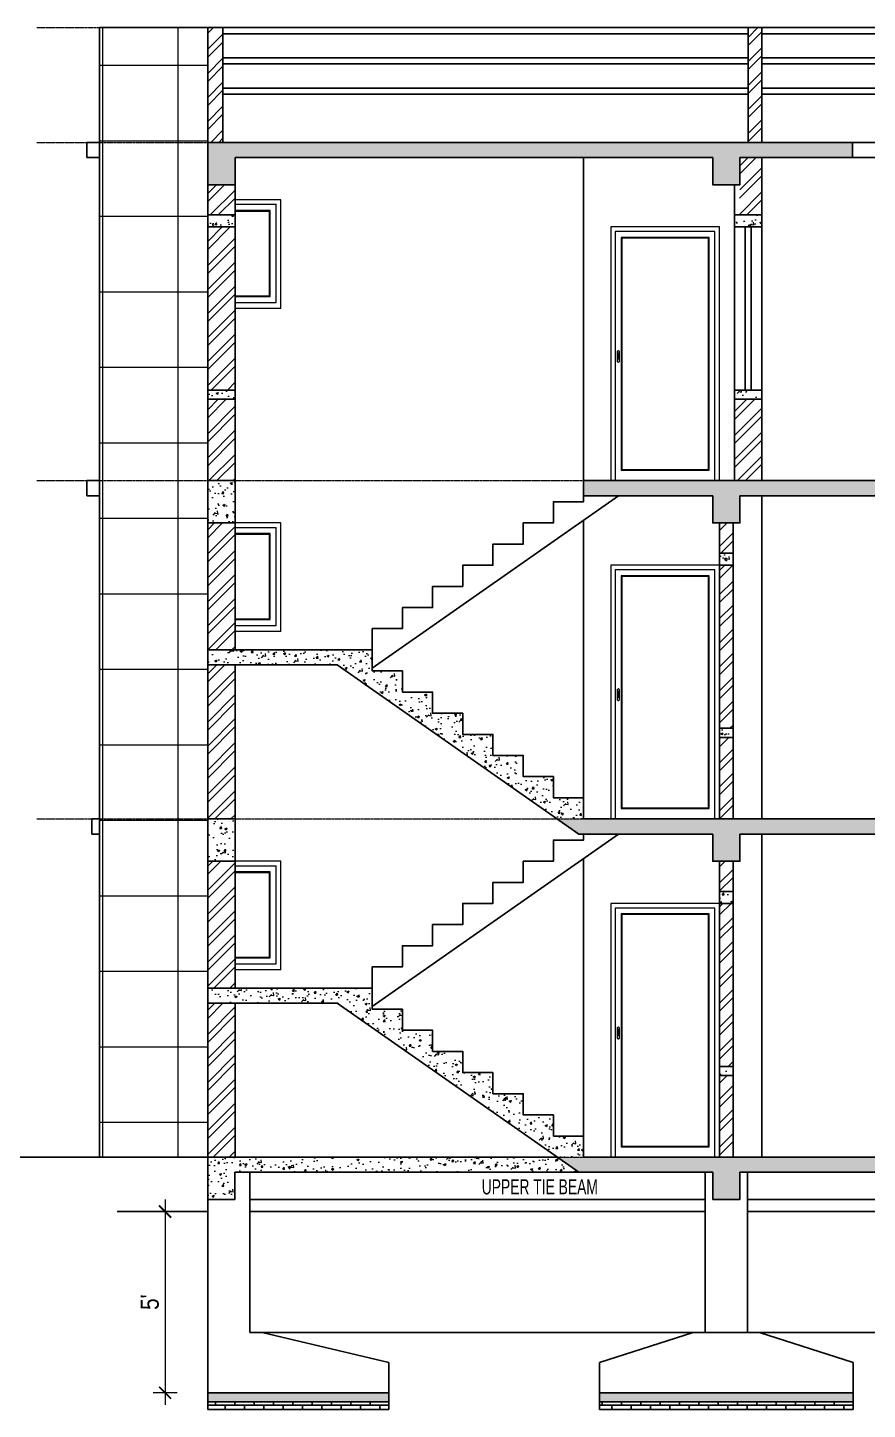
# Model space of a CAD drawing. Header units: inches. Extents: x -5142662 to -4941318, y -3361958 to -3160563.
# Drawn here: x -4999906.6 to -4999628.6, y -3261763.3 to -3261305.8 of the extents above; entities that cross this region are included whole.
import ezdxf

# ---------------------------------------------------------------- set-up
doc = ezdxf.new("R2010")
doc.units = ezdxf.units.IN
doc.header["$LTSCALE"] = 2
doc.header["$MEASUREMENT"] = 0
doc.header["$PDMODE"] = 34
doc.linetypes.add('ACAD_ISO02W100', pattern=[15, 12, -3])
doc.linetypes.add('CENTER', pattern=[2, 1.25, -0.25, 0.25, -0.25])
doc.layers.get('0').update_dxf_attribs({"linetype": 'CONTINUOUS'})
doc.layers.get('DEFPOINTS').update_dxf_attribs({"color": 141, "linetype": 'CONTINUOUS'})
for name, color, linetype, lineweight in [('Annotate-Bold.w', 187, 'CONTINUOUS', 18), ('DIM 1-100', 4, 'CONTINUOUS', 13), ('Door-Window', 47, 'CONTINUOUS', 15), ('HATCH', 60, 'ACAD_ISO02W100', 13), ('window', 4, 'CONTINUOUS', 13)]:
    doc.layers.add(name, color=color, linetype=linetype, lineweight=lineweight)
doc.styles.add('Arial', font='arial.ttf', dxfattribs={"width": 0.8, "height": 12})
doc.styles.get("Standard").update_dxf_attribs({"font": 'ARIALN.TTF'})
doc.dimstyles.new('1 by 96', dxfattribs={"dimtxt": 6, "dimasz": 4, "dimexe": 4, "dimexo": 4, "dimgap": 2, "dimtad": 1, "dimdec": 0, "dimzin": 0, "dimdsep": 46, "dimlunit": 4, "dimtxsty": 'Standard', "dimblk": 'ARCHTICK', "dimcen": 0, "dimdle": 4, "dimadec": 0, "dimazin": 0, "dimtfac": 1, "dimtdec": 0, "dimtix": 1, "dimtofl": 0, "dimtmove": 1, "dimatfit": 3, "dimldrblk": 'ARCHTICK', "dimfxl": 4, "dimfxlon": 1, "dimtolj": 1, "dimtzin": 0, "dimlwd": -1, "dimlwe": -1, "dimarcsym": 0})
pattern_1 = [(50, (2368.269, 1456.77), (7.172601826, -0.62752135), [0.75, -8.25]), (355, (2368.269, 1456.77), (-1.387513336, 7.521921337), [0.6, -6.6]), (100.45144446, (2368.8665, 1456.718), (5.785088467, 6.89439991), [0.63740192, -7.01142112]), (46.1842, (2368.269, 1458.77), (10.672413307, -1.655192808), [1.125, -12.375]), (96.63563549, (2369.158, 1458.632), (9.346619457, 9.741186008), [0.95610342, -10.5171376]), (351.184164, (2368.269, 1458.77), (9.34661945, 9.741186003), [0.9, -9.90000001]), (21, (2369.269, 1458.27), (5.969070521, -4.0261889067), [0.75, -8.25]), (326, (2369.269, 1458.27), (2.433153319, 7.2515004505), [0.6, -6.6]), (71.45144474, (2369.766, 1457.9346), (8.402223767, 3.225311528), [0.6374019, -7.01142112]), (37.5, (2368.2688, 1456.77), (0.1215985532, 3.3289385383), [0, -6.52, 0, -6.7, 0, -6.625]), (7.5, (2368.2688, 1456.77), (2.6306953744, 3.9441171188), [0, -3.82, 0, -6.37, 0, -2.525]), (327.5, (2366.0388, 1456.77), (5.3382243617, -0.2255487173), [0, -2.5, 0, -7.8, 0, -10.35]), (317.5, (2365.0388, 1456.77), (5.8318616934, 1.0010498233), [0, -3.25, 0, -5.18, 0, -7.35])]
pattern_2 = [(90, (2368.27, 1456.77), (-25, 0), []), (180, (2368.27, 1456.77), (-4e-15, -25), [])]
pattern_3 = [(45, (2368.269, 1456.77), (-3.977475644, 3.977475644), []), (45, (2370.9204, 1456.77), (-3.977475644, 3.977475644), [])]

# ---------------------------------------------------------------- blocks, each defined once
blk = doc.blocks.new('_ArchTick')
at = {"color": 0, "linetype": 'ByBlock', "const_width": 0.15}
blk.add_lwpolyline([(-0.5, -0.5), (0.5, 0.5)], dxfattribs=at)
blk = doc.blocks.new('*D1762')
at = {"layer": 'DEFPOINTS', "color": 0, "ltscale": 0.5, "transparency": 16777216}
for p in [(-4999846.99, -3261697.75), (-4999861.09, -3261757.75), (-4999846.99, -3261757.75)]:
    blk.add_point(p, dxfattribs=at)
at = {"layer": 'DIM 1-100', "color": 0, "ltscale": 0.5, "transparency": 16777216}
for p, q in [((-4999861.09, -3261693.75), (-4999861.09, -3261761.75)), ((-4999857.09, -3261697.75), (-4999865.09, -3261697.75)), ((-4999857.09, -3261757.75), (-4999865.09, -3261757.75))]:
    blk.add_line(p, q, dxfattribs=at)
at = {"layer": 'DIM 1-100', "color": 0, "ltscale": 0.5, "transparency": 16777216, "xscale": 4, "yscale": 4, "zscale": 4}
for p, rotation in [((-4999861.09, -3261697.75), 90), ((-4999861.09, -3261757.75), 270)]:
    blk.add_blockref('_ArchTick', p, dxfattribs=dict(at, rotation=rotation))
at = {"layer": 'DIM 1-100', "color": 0, "ltscale": 0.5, "transparency": 16777216, "insert": (-4999866.14, -3261727.75), "char_height": 6, "attachment_point": 5, "rotation": 90}
blk.add_mtext("\\A1;5'", dxfattribs=at)

msp = doc.modelspace()

# ---------------------------------------------------------------- hatches: boundary and pattern name
at = {"ltscale": 0.5}
h = msp.add_hatch(dxfattribs=at)
h.set_pattern_fill('AR-CONC', color=256, style=0)
h.set_pattern_definition([(50, (46750.824, -485.118), (7.172601826, -0.62752135), [0.75, -8.25]), (355, (46750.824, -485.118), (-1.387513336, 7.521921337), [0.6, -6.6]), (100.4514, (46751.422, -485.1705), (5.785093817, 6.894395421), [0.6374019, -7.01142112]), (46.1842, (46750.824, -483.118), (10.672410486, -1.655190143), [1.125, -12.375]), (96.6356, (46751.713, -483.256), (9.346627055, 9.741178709), [0.95610288, -10.51713]), (351.1842, (46750.824, -483.118), (9.346619451, 9.74118601), [0.9, -9.9]), (21, (46751.824, -483.618), (5.969070521, -4.0261889067), [0.75, -8.25]), (326, (46751.824, -483.618), (2.433153319, 7.2515004505), [0.6, -6.6]), (71.4514, (46752.3214, -483.954), (8.402226286, 3.225304967), [0.6374019, -7.01142112]), (37.5, (46750.824, -485.1182), (0.1215985532, 3.3289385383), [0, -6.52, 0, -6.7, 0, -6.625]), (7.5, (46750.824, -485.118), (2.6306953744, 3.9441171188), [0, -3.82, 0, -6.37, 0, -2.525]), (327.5, (46748.594, -485.1182), (5.3382243617, -0.2255487173), [0, -2.5, 0, -7.8, 0, -10.35]), (317.5, (46747.594, -485.118), (5.8318616934, 1.0010498233), [0, -3.25, 0, -5.18, 0, -7.35])])
h.paths.add_polyline_path([(-4999786.99, -3261760.75), (-4999786.99, -3261757.75), (-4999846.99, -3261757.75), (-4999846.99, -3261760.75)])
h.paths.add_polyline_path([(-4999633.28, -3261760.75), (-4999633.28, -3261757.75), (-4999717.28, -3261757.75), (-4999717.28, -3261760.75)])
h.paths.add_polyline_path([(-4999599.9, -3261757.75), (-4999599.9, -3261760.75), (-4999539.9, -3261760.75), (-4999539.9, -3261757.75)])
h = msp.add_hatch(dxfattribs=at)
h.set_pattern_fill('AR-B816', color=256, scale=0.4, style=0)
h.set_pattern_definition([(0, (46750.824, -485.118), (0, 3.2), []), (90, (46750.824, -485.118), (-3.2, 3.2), [3.2, -3.2])])
h.paths.add_polyline_path([(-4999786.99, -3261763.25), (-4999786.99, -3261760.75), (-4999846.99, -3261760.75), (-4999846.99, -3261763.25)])
h.paths.add_polyline_path([(-4999717.28, -3261760.75), (-4999717.28, -3261763.25), (-4999633.28, -3261763.25), (-4999633.28, -3261760.75)])
h.paths.add_polyline_path([(-4999599.9, -3261760.75), (-4999599.9, -3261763.25), (-4999539.9, -3261763.25), (-4999539.9, -3261760.75)])
at = {"layer": 'Door-Window', "linetype": 'ByBlock'}
h = msp.add_hatch(dxfattribs=at)
h.set_pattern_fill('AR-CONC', color=256)
h.set_pattern_definition(pattern_1)
h.paths.add_polyline_path([(-4999670.78, -3261348.75), (-4999633.53, -3261348.75), (-4999633.53, -3261343.75), (-4999846.99, -3261343.75), (-4999846.99, -3261357.75), (-4999837.91, -3261357.75), (-4999837.91, -3261348.75), (-4999679.78, -3261348.75), (-4999679.78, -3261357.75), (-4999670.78, -3261357.75)])
h = msp.add_hatch(dxfattribs=at)
h.set_pattern_fill('AR-CONC', color=256)
h.set_pattern_definition(pattern_1)
h.paths.add_polyline_path([(-4999837.91, -3261367.75), (-4999846.99, -3261367.75), (-4999846.99, -3261371.75), (-4999837.91, -3261371.75)])
h = msp.add_hatch(dxfattribs=at)
h.set_pattern_fill('AR-CONC', color=256)
h.set_pattern_definition(pattern_1)
h.paths.add_polyline_path([(-4999663.53, -3261367.75), (-4999672.53, -3261367.75), (-4999672.53, -3261371.75), (-4999663.53, -3261371.75)])
h = msp.add_hatch(dxfattribs=at)
h.set_pattern_fill('AR-CONC', color=256)
h.set_pattern_definition(pattern_1)
h.paths.add_polyline_path([(-4999837.91, -3261425.75), (-4999846.99, -3261425.75), (-4999846.99, -3261428.75), (-4999837.91, -3261428.75)])
h = msp.add_hatch(dxfattribs=at)
h.set_pattern_fill('AR-CONC', color=256)
h.set_pattern_definition(pattern_1)
h.paths.add_polyline_path([(-4999663.53, -3261425.75), (-4999672.53, -3261425.75), (-4999672.53, -3261428.75), (-4999663.53, -3261428.75)])
h = msp.add_hatch(dxfattribs=at)
h.set_pattern_fill('AR-CONC', color=256)
h.set_pattern_definition(pattern_1)
h.paths.add_polyline_path([(-4999837.91, -3261455.75), (-4999846.99, -3261455.75), (-4999846.99, -3261469.75), (-4999837.91, -3261469.75)])
h = msp.add_hatch(dxfattribs=at)
h.set_pattern_fill('AR-CONC', color=256)
h.set_pattern_definition(pattern_1)
h.paths.add_polyline_path([(-4999670.78, -3261460.75), (-4999548.89, -3261460.75), (-4999548.89, -3261469.75), (-4999539.9, -3261469.75), (-4999539.9, -3261460.75), (-4999539.9, -3261455.75), (-4999722.53, -3261455.75), (-4999722.53, -3261460.75), (-4999679.78, -3261460.75), (-4999679.78, -3261469.75), (-4999670.78, -3261469.75)])
h = msp.add_hatch(dxfattribs=at)
h.set_pattern_fill('AR-CONC', color=256)
h.set_pattern_definition(pattern_1)
h.paths.add_polyline_path([(-4999673.03, -3261479.75), (-4999677.53, -3261479.75), (-4999677.53, -3261483.75), (-4999673.03, -3261483.75)])
h = msp.add_hatch(dxfattribs=at)
h.set_pattern_fill('AR-CONC', color=256)
h.set_pattern_definition(pattern_1)
h.paths.add_polyline_path([(-4999732.53, -3261553.75), (-4999742.53, -3261553.75), (-4999742.53, -3261546.75), (-4999752.53, -3261546.75), (-4999752.53, -3261539.75), (-4999762.53, -3261539.75), (-4999762.53, -3261532.75), (-4999772.53, -3261532.75), (-4999772.53, -3261525.75), (-4999782.53, -3261525.75), (-4999782.53, -3261518.75), (-4999792.53, -3261518.75), (-4999792.53, -3261511.75), (-4999846.99, -3261511.75), (-4999846.99, -3261516.75), (-4999804.11, -3261516.75), (-4999731.25, -3261567.75), (-4999722.53, -3261567.75), (-4999722.53, -3261560.75), (-4999732.53, -3261560.75)])
h = msp.add_hatch(dxfattribs=at)
h.set_pattern_fill('AR-CONC', color=256)
h.set_pattern_definition(pattern_1)
h.paths.add_polyline_path([(-4999677.53, -3261540.75), (-4999673.03, -3261540.75), (-4999673.03, -3261537.75), (-4999677.53, -3261537.75)])
h = msp.add_hatch(dxfattribs=at)
h.set_pattern_fill('AR-CONC', color=256)
h.set_pattern_definition(pattern_1)
h.paths.add_polyline_path([(-4999837.91, -3261567.75), (-4999846.99, -3261567.75), (-4999846.99, -3261581.75), (-4999837.91, -3261581.75)])
h = msp.add_hatch(dxfattribs=at)
h.set_pattern_fill('AR-CONC', color=256)
h.set_pattern_definition(pattern_1)
h.paths.add_polyline_path([(-4999679.78, -3261572.75), (-4999679.78, -3261581.75), (-4999670.78, -3261581.75), (-4999670.78, -3261572.75), (-4999548.89, -3261572.75), (-4999548.89, -3261581.75), (-4999539.9, -3261581.75), (-4999539.9, -3261572.75), (-4999539.9, -3261567.75), (-4999731.25, -3261567.75), (-4999724.11, -3261572.75)])
h = msp.add_hatch(dxfattribs=at)
h.set_pattern_fill('AR-CONC', color=256)
h.set_pattern_definition(pattern_1)
h.paths.add_polyline_path([(-4999673.03, -3261591.75), (-4999677.53, -3261591.75), (-4999677.53, -3261595.75), (-4999673.03, -3261595.75)])
h = msp.add_hatch(dxfattribs=at)
h.set_pattern_fill('AR-CONC', color=256)
h.set_pattern_definition(pattern_1)
h.paths.add_polyline_path([(-4999722.53, -3261672.75), (-4999732.53, -3261672.75), (-4999732.53, -3261665.75), (-4999742.53, -3261665.75), (-4999742.53, -3261658.75), (-4999752.53, -3261658.75), (-4999752.53, -3261651.75), (-4999762.53, -3261651.75), (-4999762.53, -3261644.75), (-4999772.53, -3261644.75), (-4999772.53, -3261637.75), (-4999782.53, -3261637.75), (-4999782.53, -3261630.75), (-4999792.53, -3261630.75), (-4999792.53, -3261623.75), (-4999846.99, -3261623.75), (-4999846.99, -3261628.75), (-4999804.11, -3261628.75), (-4999731.25, -3261679.75), (-4999722.53, -3261679.75)])
h = msp.add_hatch(dxfattribs=at)
h.set_pattern_fill('AR-CONC', color=256)
h.set_pattern_definition(pattern_1)
h.paths.add_polyline_path([(-4999673.03, -3261652.75), (-4999673.03, -3261649.75), (-4999677.53, -3261649.75), (-4999677.53, -3261652.75)])
h = msp.add_hatch(dxfattribs=at)
h.set_pattern_fill('AR-CONC', color=256)
h.set_pattern_definition(pattern_1)
h.paths.add_polyline_path([(-4999731.25, -3261679.75), (-4999846.99, -3261679.75), (-4999846.99, -3261693.75), (-4999837.99, -3261693.75), (-4999837.99, -3261684.75), (-4999724.11, -3261684.75)])
h = msp.add_hatch(dxfattribs=at)
h.set_pattern_fill('AR-CONC', color=256)
h.set_pattern_definition(pattern_1)
h.paths.add_polyline_path([(-4999679.78, -3261693.75), (-4999670.78, -3261693.75), (-4999670.78, -3261684.75), (-4999548.9, -3261684.75), (-4999548.9, -3261693.75), (-4999539.9, -3261693.75), (-4999539.9, -3261679.75), (-4999548.9, -3261679.75), (-4999731.25, -3261679.75), (-4999724.11, -3261684.75), (-4999679.78, -3261684.75)])
at = {"layer": 'HATCH', "transparency": 33554661}
h = msp.add_hatch(dxfattribs=at)
h.set_pattern_fill('ANSI37', color=256, scale=200, angle=45)
h.set_pattern_definition(pattern_2)
h.paths.add_polyline_path([(-4999846.99, -3261343.75), (-4999846.99, -3261305.75), (-4999882.81, -3261305.75), (-4999882.81, -3261343.75)])
at = {"layer": 'HATCH', "ltscale": 0.01}
h = msp.add_hatch(dxfattribs=at)
h.set_pattern_fill('ANSI32', color=256, scale=15, style=0)
h.set_pattern_definition(pattern_3)
h.paths.add_polyline_path([(-4999841.94, -3261305.75), (-4999846.99, -3261305.75), (-4999846.99, -3261343.75), (-4999841.94, -3261343.75)])
h = msp.add_hatch(dxfattribs=at)
h.set_pattern_fill('ANSI32', color=256, scale=15, style=0)
h.set_pattern_definition(pattern_3)
h.paths.add_polyline_path([(-4999663.53, -3261305.75), (-4999668.03, -3261305.75), (-4999668.03, -3261343.75), (-4999663.53, -3261343.75)])
at = {"layer": 'HATCH', "transparency": 33554661}
h = msp.add_hatch(dxfattribs=at)
h.set_pattern_fill('ANSI37', color=256, scale=200, angle=45)
h.set_pattern_definition(pattern_2)
h.paths.add_polyline_path([(-4999846.99, -3261343.75), (-4999882.81, -3261343.75), (-4999882.81, -3261348.75), (-4999882.81, -3261455.75), (-4999846.99, -3261455.75)])
at = {"layer": 'HATCH', "ltscale": 0.01}
h = msp.add_hatch(dxfattribs=at)
h.set_pattern_fill('ANSI32', color=256, scale=15, style=0)
h.set_pattern_definition(pattern_3)
h.paths.add_polyline_path([(-4999663.53, -3261348.75), (-4999670.78, -3261348.75), (-4999670.78, -3261357.75), (-4999670.96, -3261367.75), (-4999663.53, -3261367.75)])
h = msp.add_hatch(dxfattribs=at)
h.set_pattern_fill('ANSI32', color=256, scale=15, style=0)
h.set_pattern_definition(pattern_3)
h.paths.add_polyline_path([(-4999837.91, -3261357.75), (-4999846.99, -3261357.75), (-4999846.99, -3261367.75), (-4999837.91, -3261367.75)])
h = msp.add_hatch(dxfattribs=at)
h.set_pattern_fill('ANSI32', color=256, scale=15, style=0)
h.set_pattern_definition(pattern_3)
h.paths.add_polyline_path([(-4999837.91, -3261371.75), (-4999846.99, -3261371.75), (-4999846.99, -3261425.75), (-4999837.91, -3261425.75)])
h = msp.add_hatch(dxfattribs=at)
h.set_pattern_fill('ANSI32', color=256, scale=15, style=0)
h.set_pattern_definition(pattern_3)
h.paths.add_polyline_path([(-4999846.99, -3261455.75), (-4999837.91, -3261455.75), (-4999837.91, -3261428.75), (-4999846.99, -3261428.75)])
h = msp.add_hatch(dxfattribs=at)
h.set_pattern_fill('ANSI32', color=256, scale=15, style=0)
h.set_pattern_definition(pattern_3)
h.paths.add_polyline_path([(-4999672.53, -3261455.75), (-4999663.53, -3261455.75), (-4999663.53, -3261428.75), (-4999672.53, -3261428.75)])
at = {"layer": 'HATCH', "transparency": 33554661}
h = msp.add_hatch(dxfattribs=at)
h.set_pattern_fill('ANSI37', color=256, scale=200, angle=45)
h.set_pattern_definition(pattern_2)
h.paths.add_polyline_path([(-4999846.99, -3261455.75), (-4999882.81, -3261455.75), (-4999882.81, -3261460.75), (-4999882.81, -3261567.75), (-4999846.99, -3261567.75)])
at = {"layer": 'HATCH', "ltscale": 0.01}
h = msp.add_hatch(dxfattribs=at)
h.set_pattern_fill('ANSI32', color=256, scale=15, style=0)
h.set_pattern_definition(pattern_3)
h.paths.add_polyline_path([(-4999837.91, -3261469.75), (-4999846.99, -3261469.75), (-4999846.99, -3261511.75), (-4999837.91, -3261511.75)])
h = msp.add_hatch(dxfattribs=at)
h.set_pattern_fill('ANSI32', color=256, scale=15, style=0)
h.set_pattern_definition(pattern_3)
h.paths.add_polyline_path([(-4999673.03, -3261469.75), (-4999677.53, -3261469.75), (-4999677.53, -3261479.75), (-4999673.03, -3261479.75)])
h = msp.add_hatch(dxfattribs=at)
h.set_pattern_fill('ANSI32', color=256, scale=15, style=0)
h.set_pattern_definition(pattern_3)
h.paths.add_polyline_path([(-4999673.03, -3261483.75), (-4999677.53, -3261483.75), (-4999677.53, -3261537.75), (-4999673.03, -3261537.75)])
h = msp.add_hatch(dxfattribs=at)
h.set_pattern_fill('ANSI32', color=256, scale=15, style=0)
h.set_pattern_definition(pattern_3)
h.paths.add_polyline_path([(-4999846.99, -3261567.75), (-4999837.91, -3261567.75), (-4999837.91, -3261516.75), (-4999846.99, -3261516.75)])
h = msp.add_hatch(dxfattribs=at)
h.set_pattern_fill('ANSI32', color=256, scale=15, style=0)
h.set_pattern_definition(pattern_3)
h.paths.add_polyline_path([(-4999673.03, -3261540.75), (-4999677.53, -3261540.75), (-4999677.53, -3261567.75), (-4999673.03, -3261567.75)])
at = {"layer": 'HATCH', "transparency": 33554661}
h = msp.add_hatch(dxfattribs=at)
h.set_pattern_fill('ANSI37', color=256, scale=200, angle=45)
h.set_pattern_definition(pattern_2)
h.paths.add_polyline_path([(-4999882.81, -3261679.75), (-4999846.99, -3261679.75), (-4999846.99, -3261567.75), (-4999882.81, -3261567.75), (-4999882.81, -3261572.75)])
at = {"layer": 'HATCH', "ltscale": 0.01}
h = msp.add_hatch(dxfattribs=at)
h.set_pattern_fill('ANSI32', color=256, scale=15, style=0)
h.set_pattern_definition(pattern_3)
h.paths.add_polyline_path([(-4999837.91, -3261581.75), (-4999846.99, -3261581.75), (-4999846.99, -3261623.75), (-4999837.91, -3261623.75)])
h = msp.add_hatch(dxfattribs=at)
h.set_pattern_fill('ANSI32', color=256, scale=15, style=0)
h.set_pattern_definition(pattern_3)
h.paths.add_polyline_path([(-4999673.03, -3261581.75), (-4999677.53, -3261581.75), (-4999677.53, -3261591.75), (-4999673.03, -3261591.75)])
h = msp.add_hatch(dxfattribs=at)
h.set_pattern_fill('ANSI32', color=256, scale=15, style=0)
h.set_pattern_definition(pattern_3)
h.paths.add_polyline_path([(-4999673.03, -3261595.75), (-4999677.53, -3261595.75), (-4999677.53, -3261649.75), (-4999673.03, -3261649.75)])
h = msp.add_hatch(dxfattribs=at)
h.set_pattern_fill('ANSI32', color=256, scale=15, style=0)
h.set_pattern_definition(pattern_3)
h.paths.add_polyline_path([(-4999837.91, -3261628.75), (-4999846.99, -3261628.75), (-4999846.99, -3261679.75), (-4999837.91, -3261679.75)])
h = msp.add_hatch(dxfattribs=at)
h.set_pattern_fill('ANSI32', color=256, scale=15, style=0)
h.set_pattern_definition(pattern_3)
h.paths.add_polyline_path([(-4999673.03, -3261652.75), (-4999677.53, -3261652.75), (-4999677.53, -3261679.75), (-4999673.03, -3261679.75)])

# ---------------------------------------------------------------- linework, layer by layer
at = {"ltscale": 0.5}
for p, q in [((-4999882.81, -3261343.75), (-4999882.81, -3261305.75)), ((-4999882.81, -3261305.75), (-4999544.09, -3261305.75)), ((-4999846.99, -3261343.75), (-4999846.99, -3261305.75)), ((-4999841.94, -3261343.75), (-4999841.94, -3261305.75)), ((-4999668.03, -3261343.75), (-4999668.03, -3261305.75)), ((-4999663.53, -3261343.75), (-4999663.53, -3261305.75)), ((-4999841.94, -3261307.75), (-4999668.03, -3261307.75)), ((-4999663.53, -3261307.75), (-4999544.09, -3261307.75)), ((-4999841.94, -3261315.75), (-4999668.03, -3261315.75)), ((-4999663.53, -3261315.75), (-4999544.09, -3261315.75)), ((-4999841.94, -3261317.75), (-4999668.03, -3261317.75)), ((-4999663.53, -3261317.75), (-4999544.09, -3261317.75)), ((-4999841.94, -3261325.75), (-4999668.03, -3261325.75)), ((-4999841.94, -3261327.75), (-4999668.03, -3261327.75)), ((-4999663.53, -3261325.75), (-4999544.09, -3261325.75)), ((-4999663.53, -3261327.75), (-4999544.09, -3261327.75)), ((-4999846.99, -3261343.75), (-4999837.91, -3261343.75)), ((-4999846.99, -3261455.75), (-4999846.99, -3261343.75)), ((-4999837.91, -3261343.75), (-4999542.98, -3261343.75)), ((-4999633.53, -3261348.75), (-4999633.53, -3261343.75)), ((-4999882.81, -3261455.75), (-4999882.81, -3261348.75)), ((-4999837.91, -3261348.75), (-4999679.78, -3261348.75)), ((-4999837.91, -3261455.75), (-4999837.91, -3261348.75)), ((-4999722.53, -3261455.75), (-4999722.53, -3261348.75)), ((-4999670.78, -3261348.75), (-4999542.98, -3261348.75)), ((-4999663.53, -3261455.75), (-4999663.53, -3261348.75)), ((-4999672.53, -3261455.75), (-4999672.53, -3261357.75)), ((-4999669.03, -3261371.75), (-4999669.03, -3261425.75)), ((-4999667.03, -3261371.75), (-4999667.03, -3261425.75)), ((-4999846.99, -3261455.75), (-4999837.91, -3261455.75)), ((-4999846.99, -3261567.75), (-4999846.99, -3261455.75)), ((-4999837.91, -3261511.75), (-4999837.91, -3261455.75)), ((-4999722.53, -3261455.75), (-4999539.9, -3261455.75)), ((-4999882.81, -3261567.75), (-4999882.81, -3261460.75)), ((-4999792.53, -3261517.86), (-4999710.96, -3261460.75)), ((-4999722.53, -3261460.75), (-4999679.78, -3261460.75)), ((-4999670.78, -3261460.75), (-4999548.89, -3261460.75)), ((-4999663.53, -3261567.75), (-4999663.53, -3261460.75)), ((-4999722.53, -3261567.75), (-4999722.53, -3261468.86)), ((-4999677.53, -3261567.75), (-4999677.53, -3261469.75)), ((-4999673.03, -3261567.75), (-4999673.03, -3261469.75)), ((-4999792.53, -3261511.75), (-4999846.99, -3261511.75)), ((-4999804.11, -3261516.75), (-4999846.99, -3261516.75)), ((-4999837.91, -3261567.75), (-4999837.91, -3261516.75)), ((-4999804.11, -3261516.75), (-4999724.11, -3261572.75)), ((-4999846.99, -3261567.75), (-4999837.91, -3261567.75)), ((-4999846.99, -3261679.75), (-4999846.99, -3261567.75)), ((-4999837.91, -3261623.75), (-4999837.91, -3261567.75)), ((-4999722.53, -3261567.75), (-4999539.9, -3261567.75)), ((-4999882.81, -3261679.75), (-4999882.81, -3261572.75)), ((-4999792.53, -3261629.86), (-4999710.96, -3261572.75)), ((-4999724.11, -3261572.75), (-4999679.78, -3261572.75)), ((-4999670.78, -3261572.75), (-4999548.89, -3261572.75)), ((-4999663.53, -3261679.75), (-4999663.53, -3261572.75)), ((-4999722.53, -3261679.75), (-4999722.53, -3261580.86)), ((-4999677.53, -3261679.75), (-4999677.53, -3261581.75)), ((-4999673.03, -3261679.75), (-4999673.03, -3261581.75)), ((-4999792.53, -3261623.75), (-4999846.99, -3261623.75)), ((-4999804.11, -3261628.75), (-4999846.99, -3261628.75)), ((-4999837.91, -3261679.75), (-4999837.91, -3261628.75)), ((-4999804.11, -3261628.75), (-4999724.11, -3261684.75)), ((-4999882.81, -3261679.75), (-4999912.81, -3261679.75)), ((-4999882.81, -3261679.75), (-4999731.25, -3261679.75)), ((-4999846.99, -3261697.75), (-4999846.99, -3261679.75)), ((-4999722.53, -3261679.75), (-4999539.9, -3261679.75)), ((-4999837.99, -3261684.75), (-4999679.78, -3261684.75)), ((-4999832.99, -3261684.75), (-4999832.99, -3261737.75)), ((-4999682.28, -3261684.75), (-4999682.28, -3261737.75)), ((-4999670.78, -3261684.75), (-4999548.9, -3261684.75)), ((-4999668.28, -3261684.75), (-4999668.28, -3261737.75)), ((-4999846.99, -3261693.75), (-4999846.99, -3261763.25)), ((-4999832.99, -3261693.75), (-4999682.28, -3261693.75)), ((-4999668.28, -3261693.75), (-4999553.9, -3261693.75)), ((-4999876.99, -3261697.75), (-4999846.99, -3261697.75)), ((-4999832.99, -3261697.75), (-4999682.28, -3261697.75)), ((-4999668.28, -3261697.75), (-4999553.9, -3261697.75)), ((-4999832.99, -3261737.75), (-4999828.99, -3261737.75)), ((-4999832.99, -3261737.75), (-4999682.28, -3261737.75)), ((-4999786.99, -3261747.75), (-4999828.99, -3261737.75)), ((-4999686.28, -3261737.75), (-4999717.28, -3261747.75)), ((-4999682.28, -3261737.75), (-4999686.28, -3261737.75)), ((-4999682.28, -3261737.75), (-4999553.9, -3261737.75)), ((-4999664.28, -3261737.75), (-4999668.28, -3261737.75)), ((-4999633.28, -3261747.75), (-4999664.28, -3261737.75)), ((-4999786.99, -3261747.75), (-4999786.99, -3261757.75)), ((-4999717.28, -3261747.75), (-4999717.28, -3261763.25)), ((-4999633.28, -3261763.25), (-4999633.28, -3261747.75)), ((-4999846.99, -3261757.75), (-4999786.99, -3261757.75)), ((-4999786.99, -3261757.75), (-4999786.99, -3261763.25)), ((-4999717.28, -3261757.75), (-4999633.28, -3261757.75)), ((-4999846.99, -3261760.75), (-4999786.99, -3261760.75)), ((-4999846.99, -3261763.25), (-4999786.99, -3261763.25)), ((-4999846.99, -3261763.25), (-4999786.99, -3261763.25)), ((-4999717.28, -3261760.75), (-4999633.28, -3261760.75)), ((-4999717.28, -3261763.25), (-4999633.28, -3261763.25)), ((-4999717.28, -3261763.25), (-4999633.28, -3261763.25))]:
    msp.add_line(p, q, dxfattribs=at)
for points in [[(-4999887, -3261343.75), (-4999882.81, -3261343.75), (-4999882.81, -3261348.75), (-4999887, -3261348.75)], [(-4999846.99, -3261367.75), (-4999837.91, -3261367.75), (-4999837.91, -3261371.75), (-4999846.99, -3261371.75)], [(-4999672.53, -3261367.75), (-4999663.53, -3261367.75), (-4999663.53, -3261371.75), (-4999672.53, -3261371.75)], [(-4999846.99, -3261425.75), (-4999837.91, -3261425.75), (-4999837.91, -3261428.75), (-4999846.99, -3261428.75)], [(-4999672.53, -3261425.75), (-4999663.53, -3261425.75), (-4999663.53, -3261428.75), (-4999672.53, -3261428.75)], [(-4999887, -3261455.75), (-4999882.81, -3261455.75), (-4999882.81, -3261460.75), (-4999887, -3261460.75)], [(-4999677.53, -3261479.75), (-4999673.03, -3261479.75), (-4999673.03, -3261483.75), (-4999677.53, -3261483.75)], [(-4999677.53, -3261537.75), (-4999673.03, -3261537.75), (-4999673.03, -3261540.75), (-4999677.53, -3261540.75)], [(-4999885.32, -3261567.75), (-4999882.81, -3261567.75), (-4999882.81, -3261572.75), (-4999885.32, -3261572.75)], [(-4999677.53, -3261591.75), (-4999673.03, -3261591.75), (-4999673.03, -3261595.75), (-4999677.53, -3261595.75)], [(-4999677.53, -3261649.75), (-4999673.03, -3261649.75), (-4999673.03, -3261652.75), (-4999677.53, -3261652.75)]]:
    msp.add_lwpolyline(points, close=True, dxfattribs=at)
for points in [[(-4999837.91, -3261348.75), (-4999837.91, -3261357.75), (-4999846.99, -3261357.75), (-4999846.99, -3261348.75)], [(-4999670.78, -3261348.75), (-4999670.78, -3261357.75), (-4999679.78, -3261357.75), (-4999679.78, -3261348.75)], [(-4999722.53, -3261455.75), (-4999722.53, -3261462.75), (-4999732.53, -3261462.75), (-4999732.53, -3261469.75), (-4999742.53, -3261469.75), (-4999742.53, -3261476.75), (-4999752.53, -3261476.75), (-4999752.53, -3261483.75), (-4999762.53, -3261483.75), (-4999762.53, -3261490.75), (-4999772.53, -3261490.75), (-4999772.53, -3261497.75), (-4999782.53, -3261497.75), (-4999782.53, -3261504.75), (-4999792.53, -3261504.75), (-4999792.53, -3261511.75)], [(-4999837.91, -3261460.75), (-4999837.91, -3261469.75), (-4999846.99, -3261469.75), (-4999846.99, -3261460.75)], [(-4999670.78, -3261460.75), (-4999670.78, -3261469.75), (-4999679.78, -3261469.75), (-4999679.78, -3261460.75)], [(-4999722.53, -3261567.75), (-4999722.53, -3261560.75), (-4999732.53, -3261560.75), (-4999732.53, -3261553.75), (-4999742.53, -3261553.75), (-4999742.53, -3261546.75), (-4999752.53, -3261546.75), (-4999752.53, -3261539.75), (-4999762.53, -3261539.75), (-4999762.53, -3261532.75), (-4999772.53, -3261532.75), (-4999772.53, -3261525.75), (-4999782.53, -3261525.75), (-4999782.53, -3261518.75), (-4999792.53, -3261518.75), (-4999792.53, -3261511.75)], [(-4999837.91, -3261572.75), (-4999837.91, -3261581.75), (-4999846.99, -3261581.75), (-4999846.99, -3261572.75)], [(-4999722.53, -3261572.75), (-4999722.53, -3261574.75), (-4999732.53, -3261574.75), (-4999732.53, -3261581.75), (-4999742.53, -3261581.75), (-4999742.53, -3261588.75), (-4999752.53, -3261588.75), (-4999752.53, -3261595.75), (-4999762.53, -3261595.75), (-4999762.53, -3261602.75), (-4999772.53, -3261602.75), (-4999772.53, -3261609.75), (-4999782.53, -3261609.75), (-4999782.53, -3261616.75), (-4999792.53, -3261616.75), (-4999792.53, -3261623.75)], [(-4999670.78, -3261572.75), (-4999670.78, -3261581.75), (-4999679.78, -3261581.75), (-4999679.78, -3261572.75)], [(-4999722.53, -3261679.75), (-4999722.53, -3261672.75), (-4999732.53, -3261672.75), (-4999732.53, -3261665.75), (-4999742.53, -3261665.75), (-4999742.53, -3261658.75), (-4999752.53, -3261658.75), (-4999752.53, -3261651.75), (-4999762.53, -3261651.75), (-4999762.53, -3261644.75), (-4999772.53, -3261644.75), (-4999772.53, -3261637.75), (-4999782.53, -3261637.75), (-4999782.53, -3261630.75), (-4999792.53, -3261630.75), (-4999792.53, -3261623.75)], [(-4999837.99, -3261684.75), (-4999837.99, -3261693.75), (-4999846.99, -3261693.75), (-4999846.99, -3261679.75), (-4999837.99, -3261679.75)], [(-4999670.78, -3261684.75), (-4999670.78, -3261693.75), (-4999679.78, -3261693.75), (-4999679.78, -3261684.75)]]:
    msp.add_lwpolyline(points, dxfattribs=at)
at = {"layer": 'Annotate-Bold.w', "linetype": 'CENTER', "ltscale": 0.01}
for p, q in [((-4999903.54, -3261305.75), (-4999514.77, -3261305.75)), ((-4999903.54, -3261343.75), (-4999514.77, -3261343.75)), ((-4999903.54, -3261455.75), (-4999514.77, -3261455.75)), ((-4999903.54, -3261567.75), (-4999514.77, -3261567.75)), ((-4999903.54, -3261679.75), (-4999514.77, -3261679.75))]:
    msp.add_line(p, q, dxfattribs=at)
at = {"layer": 'window'}
for p, q in [((-4999822.78, -3261362.75), (-4999837.91, -3261362.75)), ((-4999837.91, -3261364.25), (-4999824.28, -3261364.25)), ((-4999826.28, -3261366.25), (-4999837.91, -3261366.25)), ((-4999837.91, -3261366.5), (-4999826.53, -3261366.5)), ((-4999826.53, -3261366.5), (-4999826.28, -3261366.25)), ((-4999826.53, -3261394.5), (-4999826.53, -3261366.5)), ((-4999826.28, -3261394.75), (-4999826.28, -3261366.25)), ((-4999824.28, -3261396.75), (-4999824.28, -3261364.25)), ((-4999822.78, -3261398.75), (-4999822.78, -3261362.75)), ((-4999709.84, -3261375.44), (-4999710.07, -3261375.22)), ((-4999681.22, -3261375.44), (-4999681, -3261375.22)), ((-4999837.91, -3261394.5), (-4999826.53, -3261394.5)), ((-4999837.91, -3261394.75), (-4999826.28, -3261394.75)), ((-4999837.91, -3261396.75), (-4999824.28, -3261396.75)), ((-4999826.28, -3261394.75), (-4999826.53, -3261394.5)), ((-4999822.78, -3261398.75), (-4999837.91, -3261398.75)), ((-4999711.31, -3261412.94), (-4999711.29, -3261412.87)), ((-4999711.31, -3261412.94), (-4999711.3, -3261412.9)), ((-4999711.31, -3261416.33), (-4999711.31, -3261412.94)), ((-4999711.3, -3261416.36), (-4999711.31, -3261416.33)), ((-4999711.3, -3261412.9), (-4999711.29, -3261412.87)), ((-4999711.29, -3261416.4), (-4999711.3, -3261416.36)), ((-4999711.29, -3261412.87), (-4999711.28, -3261412.84)), ((-4999711.29, -3261416.4), (-4999711.28, -3261416.43)), ((-4999711.28, -3261412.84), (-4999711.25, -3261412.81)), ((-4999711.28, -3261416.43), (-4999711.25, -3261416.46)), ((-4999711.23, -3261412.78), (-4999711.25, -3261412.81)), ((-4999711.25, -3261416.46), (-4999711.23, -3261416.48)), ((-4999711.2, -3261412.76), (-4999711.23, -3261412.78)), ((-4999711.2, -3261416.51), (-4999711.23, -3261416.48)), ((-4999711.21, -3261413.61), (-4999711.22, -3261413.63)), ((-4999711.22, -3261413.63), (-4999711.22, -3261413.65)), ((-4999711.22, -3261413.65), (-4999711.22, -3261415.36)), ((-4999711.22, -3261415.38), (-4999711.22, -3261415.36)), ((-4999711.21, -3261415.41), (-4999711.22, -3261415.38)), ((-4999711.2, -3261413.59), (-4999711.21, -3261413.61)), ((-4999711.2, -3261415.43), (-4999711.21, -3261415.41)), ((-4999711.2, -3261412.76), (-4999711.16, -3261412.74)), ((-4999711.18, -3261413.57), (-4999711.2, -3261413.59)), ((-4999711.18, -3261415.45), (-4999711.2, -3261415.43)), ((-4999711.16, -3261416.52), (-4999711.2, -3261416.51)), ((-4999711.16, -3261413.55), (-4999711.18, -3261413.57)), ((-4999711.16, -3261415.47), (-4999711.18, -3261415.45)), ((-4999711.12, -3261412.73), (-4999711.16, -3261412.74)), ((-4999711.14, -3261413.53), (-4999711.16, -3261413.55)), ((-4999711.14, -3261415.48), (-4999711.16, -3261415.47)), ((-4999711.16, -3261416.52), (-4999711.12, -3261416.54)), ((-4999711.12, -3261413.52), (-4999711.14, -3261413.53)), ((-4999711.12, -3261415.49), (-4999711.14, -3261415.48)), ((-4999711.08, -3261412.72), (-4999711.12, -3261412.73)), ((-4999711.09, -3261413.51), (-4999711.12, -3261413.52)), ((-4999711.09, -3261415.5), (-4999711.12, -3261415.49)), ((-4999711.08, -3261416.55), (-4999711.12, -3261416.54)), ((-4999711.06, -3261413.51), (-4999711.09, -3261413.51)), ((-4999711.06, -3261415.51), (-4999711.09, -3261415.5)), ((-4999711.04, -3261412.71), (-4999711.08, -3261412.72)), ((-4999711.04, -3261416.55), (-4999711.08, -3261416.55)), ((-4999711.04, -3261413.51), (-4999711.06, -3261413.51)), ((-4999711.04, -3261415.51), (-4999711.06, -3261415.51)), ((-4999710.99, -3261412.72), (-4999711.04, -3261412.71)), ((-4999711.01, -3261413.51), (-4999711.04, -3261413.51)), ((-4999711.01, -3261415.51), (-4999711.04, -3261415.51)), ((-4999711.04, -3261416.55), (-4999710.99, -3261416.55)), ((-4999710.98, -3261413.51), (-4999711.01, -3261413.51)), ((-4999710.98, -3261415.5), (-4999711.01, -3261415.51)), ((-4999710.99, -3261412.72), (-4999710.95, -3261412.73)), ((-4999710.99, -3261416.55), (-4999710.95, -3261416.54)), ((-4999710.95, -3261413.52), (-4999710.98, -3261413.51)), ((-4999710.95, -3261415.49), (-4999710.98, -3261415.5)), ((-4999710.95, -3261412.73), (-4999710.91, -3261412.74)), ((-4999710.93, -3261413.53), (-4999710.95, -3261413.52)), ((-4999710.93, -3261415.48), (-4999710.95, -3261415.49)), ((-4999710.91, -3261416.52), (-4999710.95, -3261416.54)), ((-4999710.91, -3261413.55), (-4999710.93, -3261413.53)), ((-4999710.91, -3261415.47), (-4999710.93, -3261415.48)), ((-4999710.91, -3261412.74), (-4999710.88, -3261412.76)), ((-4999710.89, -3261413.57), (-4999710.91, -3261413.55)), ((-4999710.89, -3261415.45), (-4999710.91, -3261415.47)), ((-4999710.88, -3261416.51), (-4999710.91, -3261416.52)), ((-4999710.87, -3261413.59), (-4999710.89, -3261413.57)), ((-4999710.87, -3261415.43), (-4999710.89, -3261415.45)), ((-4999710.88, -3261412.76), (-4999710.85, -3261412.78)), ((-4999710.88, -3261416.51), (-4999710.85, -3261416.48)), ((-4999710.86, -3261413.61), (-4999710.87, -3261413.59)), ((-4999710.86, -3261415.41), (-4999710.87, -3261415.43)), ((-4999710.86, -3261413.63), (-4999710.86, -3261413.61)), ((-4999710.85, -3261413.65), (-4999710.86, -3261413.63)), ((-4999710.85, -3261415.36), (-4999710.86, -3261415.38)), ((-4999710.86, -3261415.38), (-4999710.86, -3261415.41)), ((-4999710.85, -3261412.78), (-4999710.82, -3261412.81)), ((-4999710.85, -3261415.36), (-4999710.85, -3261413.65)), ((-4999710.85, -3261416.48), (-4999710.82, -3261416.46)), ((-4999710.8, -3261412.84), (-4999710.82, -3261412.81)), ((-4999710.82, -3261416.46), (-4999710.8, -3261416.43)), ((-4999710.78, -3261412.87), (-4999710.8, -3261412.84)), ((-4999710.78, -3261416.4), (-4999710.8, -3261416.43)), ((-4999710.77, -3261412.9), (-4999710.78, -3261412.87)), ((-4999710.77, -3261416.33), (-4999710.78, -3261416.4)), ((-4999710.77, -3261416.36), (-4999710.78, -3261416.4)), ((-4999710.77, -3261412.9), (-4999710.77, -3261412.94)), ((-4999710.77, -3261412.94), (-4999710.77, -3261416.33)), ((-4999710.77, -3261416.36), (-4999710.77, -3261416.33)), ((-4999709.84, -3261452.06), (-4999710.07, -3261452.29)), ((-4999681, -3261452.29), (-4999681.22, -3261452.06)), ((-4999822.78, -3261469.75), (-4999837.91, -3261469.75)), ((-4999837.91, -3261471.25), (-4999824.28, -3261471.25)), ((-4999824.28, -3261503.75), (-4999824.28, -3261471.25)), ((-4999822.78, -3261505.75), (-4999822.78, -3261469.75)), ((-4999826.28, -3261473.25), (-4999837.91, -3261473.25)), ((-4999837.91, -3261473.5), (-4999826.53, -3261473.5)), ((-4999826.53, -3261473.5), (-4999826.28, -3261473.25)), ((-4999826.53, -3261501.5), (-4999826.53, -3261473.5)), ((-4999826.28, -3261501.75), (-4999826.28, -3261473.25)), ((-4999709.84, -3261487.44), (-4999710.07, -3261487.22)), ((-4999681.22, -3261487.44), (-4999681, -3261487.22)), ((-4999837.91, -3261501.5), (-4999826.53, -3261501.5)), ((-4999837.91, -3261501.75), (-4999826.28, -3261501.75)), ((-4999837.91, -3261503.75), (-4999824.28, -3261503.75)), ((-4999826.28, -3261501.75), (-4999826.53, -3261501.5)), ((-4999822.78, -3261505.75), (-4999837.91, -3261505.75)), ((-4999711.31, -3261524.94), (-4999711.29, -3261524.87)), ((-4999711.31, -3261524.94), (-4999711.3, -3261524.9)), ((-4999711.31, -3261528.33), (-4999711.31, -3261524.94)), ((-4999711.3, -3261524.9), (-4999711.29, -3261524.87)), ((-4999711.29, -3261524.87), (-4999711.28, -3261524.84)), ((-4999711.28, -3261524.84), (-4999711.25, -3261524.81)), ((-4999711.23, -3261524.78), (-4999711.25, -3261524.81)), ((-4999711.2, -3261524.76), (-4999711.23, -3261524.78)), ((-4999711.21, -3261525.61), (-4999711.22, -3261525.63)), ((-4999711.22, -3261525.63), (-4999711.22, -3261525.65)), ((-4999711.22, -3261525.65), (-4999711.22, -3261527.36)), ((-4999711.2, -3261525.59), (-4999711.21, -3261525.61)), ((-4999711.2, -3261524.76), (-4999711.16, -3261524.74)), ((-4999711.18, -3261525.57), (-4999711.2, -3261525.59)), ((-4999711.16, -3261525.55), (-4999711.18, -3261525.57)), ((-4999711.12, -3261524.73), (-4999711.16, -3261524.74)), ((-4999711.14, -3261525.53), (-4999711.16, -3261525.55)), ((-4999711.12, -3261525.52), (-4999711.14, -3261525.53)), ((-4999711.08, -3261524.72), (-4999711.12, -3261524.73)), ((-4999711.09, -3261525.51), (-4999711.12, -3261525.52)), ((-4999711.06, -3261525.51), (-4999711.09, -3261525.51)), ((-4999711.04, -3261524.71), (-4999711.08, -3261524.72)), ((-4999711.04, -3261525.51), (-4999711.06, -3261525.51)), ((-4999710.99, -3261524.72), (-4999711.04, -3261524.71)), ((-4999711.01, -3261525.51), (-4999711.04, -3261525.51)), ((-4999710.98, -3261525.51), (-4999711.01, -3261525.51)), ((-4999710.99, -3261524.72), (-4999710.95, -3261524.73)), ((-4999710.95, -3261525.52), (-4999710.98, -3261525.51)), ((-4999710.95, -3261524.73), (-4999710.91, -3261524.74)), ((-4999710.93, -3261525.53), (-4999710.95, -3261525.52)), ((-4999710.91, -3261525.55), (-4999710.93, -3261525.53)), ((-4999710.91, -3261524.74), (-4999710.88, -3261524.76)), ((-4999710.89, -3261525.57), (-4999710.91, -3261525.55)), ((-4999710.87, -3261525.59), (-4999710.89, -3261525.57)), ((-4999710.88, -3261524.76), (-4999710.85, -3261524.78)), ((-4999710.86, -3261525.61), (-4999710.87, -3261525.59)), ((-4999710.86, -3261525.63), (-4999710.86, -3261525.61)), ((-4999710.85, -3261525.65), (-4999710.86, -3261525.63)), ((-4999710.85, -3261524.78), (-4999710.82, -3261524.81)), ((-4999710.85, -3261527.36), (-4999710.85, -3261525.65)), ((-4999710.8, -3261524.84), (-4999710.82, -3261524.81)), ((-4999710.78, -3261524.87), (-4999710.8, -3261524.84)), ((-4999710.77, -3261524.9), (-4999710.78, -3261524.87)), ((-4999710.77, -3261524.9), (-4999710.77, -3261524.94)), ((-4999710.77, -3261524.94), (-4999710.77, -3261528.33)), ((-4999711.3, -3261528.36), (-4999711.31, -3261528.33)), ((-4999711.29, -3261528.4), (-4999711.3, -3261528.36)), ((-4999711.29, -3261528.4), (-4999711.28, -3261528.43)), ((-4999711.28, -3261528.43), (-4999711.25, -3261528.46)), ((-4999711.25, -3261528.46), (-4999711.23, -3261528.48)), ((-4999711.2, -3261528.51), (-4999711.23, -3261528.48)), ((-4999711.22, -3261527.38), (-4999711.22, -3261527.36)), ((-4999711.21, -3261527.41), (-4999711.22, -3261527.38)), ((-4999711.2, -3261527.43), (-4999711.21, -3261527.41)), ((-4999711.18, -3261527.45), (-4999711.2, -3261527.43)), ((-4999711.16, -3261528.52), (-4999711.2, -3261528.51)), ((-4999711.16, -3261527.47), (-4999711.18, -3261527.45)), ((-4999711.14, -3261527.48), (-4999711.16, -3261527.47)), ((-4999711.16, -3261528.52), (-4999711.12, -3261528.54)), ((-4999711.12, -3261527.49), (-4999711.14, -3261527.48)), ((-4999711.09, -3261527.5), (-4999711.12, -3261527.49)), ((-4999711.08, -3261528.55), (-4999711.12, -3261528.54)), ((-4999711.06, -3261527.51), (-4999711.09, -3261527.5)), ((-4999711.04, -3261528.55), (-4999711.08, -3261528.55)), ((-4999711.04, -3261527.51), (-4999711.06, -3261527.51)), ((-4999711.01, -3261527.51), (-4999711.04, -3261527.51)), ((-4999711.04, -3261528.55), (-4999710.99, -3261528.55)), ((-4999710.98, -3261527.5), (-4999711.01, -3261527.51)), ((-4999710.99, -3261528.55), (-4999710.95, -3261528.54)), ((-4999710.95, -3261527.49), (-4999710.98, -3261527.5)), ((-4999710.93, -3261527.48), (-4999710.95, -3261527.49)), ((-4999710.91, -3261528.52), (-4999710.95, -3261528.54)), ((-4999710.91, -3261527.47), (-4999710.93, -3261527.48)), ((-4999710.89, -3261527.45), (-4999710.91, -3261527.47)), ((-4999710.88, -3261528.51), (-4999710.91, -3261528.52)), ((-4999710.87, -3261527.43), (-4999710.89, -3261527.45)), ((-4999710.88, -3261528.51), (-4999710.85, -3261528.48)), ((-4999710.86, -3261527.41), (-4999710.87, -3261527.43)), ((-4999710.85, -3261527.36), (-4999710.86, -3261527.38)), ((-4999710.86, -3261527.38), (-4999710.86, -3261527.41)), ((-4999710.85, -3261528.48), (-4999710.82, -3261528.46)), ((-4999710.82, -3261528.46), (-4999710.8, -3261528.43)), ((-4999710.78, -3261528.4), (-4999710.8, -3261528.43)), ((-4999710.77, -3261528.33), (-4999710.78, -3261528.4)), ((-4999710.77, -3261528.36), (-4999710.78, -3261528.4)), ((-4999710.77, -3261528.36), (-4999710.77, -3261528.33)), ((-4999709.84, -3261564.06), (-4999710.07, -3261564.29)), ((-4999681, -3261564.29), (-4999681.22, -3261564.06)), ((-4999822.78, -3261581.75), (-4999837.91, -3261581.75)), ((-4999837.91, -3261583.25), (-4999824.28, -3261583.25)), ((-4999826.28, -3261585.25), (-4999837.91, -3261585.25)), ((-4999837.91, -3261585.5), (-4999826.53, -3261585.5)), ((-4999826.53, -3261585.5), (-4999826.28, -3261585.25)), ((-4999826.53, -3261613.5), (-4999826.53, -3261585.5)), ((-4999826.28, -3261613.75), (-4999826.28, -3261585.25)), ((-4999824.28, -3261615.75), (-4999824.28, -3261583.25)), ((-4999822.78, -3261617.75), (-4999822.78, -3261581.75)), ((-4999709.84, -3261599.44), (-4999710.07, -3261599.22)), ((-4999681.22, -3261599.44), (-4999681, -3261599.22)), ((-4999837.91, -3261613.5), (-4999826.53, -3261613.5)), ((-4999826.28, -3261613.75), (-4999826.53, -3261613.5)), ((-4999837.91, -3261613.75), (-4999826.28, -3261613.75)), ((-4999837.91, -3261615.75), (-4999824.28, -3261615.75)), ((-4999822.78, -3261617.75), (-4999837.91, -3261617.75)), ((-4999711.31, -3261636.94), (-4999711.29, -3261636.87)), ((-4999711.31, -3261636.94), (-4999711.3, -3261636.9)), ((-4999711.31, -3261640.33), (-4999711.31, -3261636.94)), ((-4999711.3, -3261640.36), (-4999711.31, -3261640.33)), ((-4999711.3, -3261636.9), (-4999711.29, -3261636.87)), ((-4999711.29, -3261640.4), (-4999711.3, -3261640.36)), ((-4999711.29, -3261636.87), (-4999711.28, -3261636.84)), ((-4999711.29, -3261640.4), (-4999711.28, -3261640.43)), ((-4999711.28, -3261636.84), (-4999711.25, -3261636.81)), ((-4999711.28, -3261640.43), (-4999711.25, -3261640.46)), ((-4999711.23, -3261636.78), (-4999711.25, -3261636.81)), ((-4999711.25, -3261640.46), (-4999711.23, -3261640.48)), ((-4999711.2, -3261636.76), (-4999711.23, -3261636.78)), ((-4999711.2, -3261640.51), (-4999711.23, -3261640.48)), ((-4999711.21, -3261637.61), (-4999711.22, -3261637.63)), ((-4999711.22, -3261637.63), (-4999711.22, -3261637.65)), ((-4999711.22, -3261637.65), (-4999711.22, -3261639.36)), ((-4999711.22, -3261639.38), (-4999711.22, -3261639.36)), ((-4999711.21, -3261639.41), (-4999711.22, -3261639.38)), ((-4999711.2, -3261637.59), (-4999711.21, -3261637.61)), ((-4999711.2, -3261639.43), (-4999711.21, -3261639.41)), ((-4999711.2, -3261636.76), (-4999711.16, -3261636.74)), ((-4999711.18, -3261637.57), (-4999711.2, -3261637.59)), ((-4999711.18, -3261639.45), (-4999711.2, -3261639.43)), ((-4999711.16, -3261640.52), (-4999711.2, -3261640.51)), ((-4999711.16, -3261637.55), (-4999711.18, -3261637.57)), ((-4999711.16, -3261639.47), (-4999711.18, -3261639.45)), ((-4999711.12, -3261636.73), (-4999711.16, -3261636.74)), ((-4999711.14, -3261637.53), (-4999711.16, -3261637.55)), ((-4999711.14, -3261639.48), (-4999711.16, -3261639.47)), ((-4999711.16, -3261640.52), (-4999711.12, -3261640.54)), ((-4999711.12, -3261637.52), (-4999711.14, -3261637.53)), ((-4999711.12, -3261639.49), (-4999711.14, -3261639.48)), ((-4999711.08, -3261636.72), (-4999711.12, -3261636.73)), ((-4999711.09, -3261637.51), (-4999711.12, -3261637.52)), ((-4999711.09, -3261639.5), (-4999711.12, -3261639.49)), ((-4999711.08, -3261640.55), (-4999711.12, -3261640.54)), ((-4999711.06, -3261637.51), (-4999711.09, -3261637.51)), ((-4999711.06, -3261639.51), (-4999711.09, -3261639.5)), ((-4999711.04, -3261636.71), (-4999711.08, -3261636.72)), ((-4999711.04, -3261640.55), (-4999711.08, -3261640.55)), ((-4999711.04, -3261637.51), (-4999711.06, -3261637.51)), ((-4999711.04, -3261639.51), (-4999711.06, -3261639.51)), ((-4999710.99, -3261636.72), (-4999711.04, -3261636.71)), ((-4999711.01, -3261637.51), (-4999711.04, -3261637.51)), ((-4999711.01, -3261639.51), (-4999711.04, -3261639.51)), ((-4999711.04, -3261640.55), (-4999710.99, -3261640.55)), ((-4999710.98, -3261637.51), (-4999711.01, -3261637.51)), ((-4999710.98, -3261639.5), (-4999711.01, -3261639.51)), ((-4999710.99, -3261636.72), (-4999710.95, -3261636.73)), ((-4999710.99, -3261640.55), (-4999710.95, -3261640.54)), ((-4999710.95, -3261637.52), (-4999710.98, -3261637.51)), ((-4999710.95, -3261639.49), (-4999710.98, -3261639.5)), ((-4999710.95, -3261636.73), (-4999710.91, -3261636.74)), ((-4999710.93, -3261637.53), (-4999710.95, -3261637.52)), ((-4999710.93, -3261639.48), (-4999710.95, -3261639.49)), ((-4999710.91, -3261640.52), (-4999710.95, -3261640.54)), ((-4999710.91, -3261637.55), (-4999710.93, -3261637.53)), ((-4999710.91, -3261639.47), (-4999710.93, -3261639.48)), ((-4999710.91, -3261636.74), (-4999710.88, -3261636.76)), ((-4999710.89, -3261637.57), (-4999710.91, -3261637.55)), ((-4999710.89, -3261639.45), (-4999710.91, -3261639.47)), ((-4999710.88, -3261640.51), (-4999710.91, -3261640.52)), ((-4999710.87, -3261637.59), (-4999710.89, -3261637.57)), ((-4999710.87, -3261639.43), (-4999710.89, -3261639.45)), ((-4999710.88, -3261636.76), (-4999710.85, -3261636.78)), ((-4999710.88, -3261640.51), (-4999710.85, -3261640.48)), ((-4999710.86, -3261637.61), (-4999710.87, -3261637.59)), ((-4999710.86, -3261639.41), (-4999710.87, -3261639.43)), ((-4999710.86, -3261637.63), (-4999710.86, -3261637.61)), ((-4999710.85, -3261637.65), (-4999710.86, -3261637.63)), ((-4999710.85, -3261639.36), (-4999710.86, -3261639.38)), ((-4999710.86, -3261639.38), (-4999710.86, -3261639.41)), ((-4999710.85, -3261636.78), (-4999710.82, -3261636.81)), ((-4999710.85, -3261639.36), (-4999710.85, -3261637.65)), ((-4999710.85, -3261640.48), (-4999710.82, -3261640.46)), ((-4999710.8, -3261636.84), (-4999710.82, -3261636.81)), ((-4999710.82, -3261640.46), (-4999710.8, -3261640.43)), ((-4999710.78, -3261636.87), (-4999710.8, -3261636.84)), ((-4999710.78, -3261640.4), (-4999710.8, -3261640.43)), ((-4999710.77, -3261636.9), (-4999710.78, -3261636.87)), ((-4999710.77, -3261640.33), (-4999710.78, -3261640.4)), ((-4999710.77, -3261640.36), (-4999710.78, -3261640.4)), ((-4999710.77, -3261636.9), (-4999710.77, -3261636.94)), ((-4999710.77, -3261636.94), (-4999710.77, -3261640.33)), ((-4999710.77, -3261640.36), (-4999710.77, -3261640.33)), ((-4999709.84, -3261676.06), (-4999710.07, -3261676.29)), ((-4999681, -3261676.29), (-4999681.22, -3261676.06))]:
    msp.add_line(p, q, dxfattribs=at)
for points in [[(-4999713.53, -3261455.75), (-4999677.53, -3261455.75), (-4999677.53, -3261371.75), (-4999713.53, -3261371.75)], [(-4999710.07, -3261452.29), (-4999681, -3261452.29), (-4999681, -3261375.22), (-4999710.07, -3261375.22)], [(-4999709.84, -3261452.06), (-4999681.22, -3261452.06), (-4999681.22, -3261375.44), (-4999709.84, -3261375.44)], [(-4999713.53, -3261567.75), (-4999677.53, -3261567.75), (-4999677.53, -3261483.75), (-4999713.53, -3261483.75)], [(-4999710.07, -3261564.29), (-4999681, -3261564.29), (-4999681, -3261487.22), (-4999710.07, -3261487.22)], [(-4999709.84, -3261564.06), (-4999681.22, -3261564.06), (-4999681.22, -3261487.44), (-4999709.84, -3261487.44)], [(-4999713.53, -3261679.75), (-4999677.53, -3261679.75), (-4999677.53, -3261595.75), (-4999713.53, -3261595.75)], [(-4999710.07, -3261676.29), (-4999681, -3261676.29), (-4999681, -3261599.22), (-4999710.07, -3261599.22)], [(-4999709.84, -3261676.06), (-4999681.22, -3261676.06), (-4999681.22, -3261599.44), (-4999709.84, -3261599.44)]]:
    msp.add_lwpolyline(points, close=True, dxfattribs=at)
for points in [[(-4999679.03, -3261455.75), (-4999679.03, -3261373.25), (-4999712.03, -3261373.25), (-4999712.03, -3261455.75)], [(-4999679.03, -3261567.75), (-4999679.03, -3261485.25), (-4999712.03, -3261485.25), (-4999712.03, -3261567.75)], [(-4999679.03, -3261679.75), (-4999679.03, -3261597.25), (-4999712.03, -3261597.25), (-4999712.03, -3261679.75)]]:
    msp.add_lwpolyline(points, dxfattribs=at)

# ---------------------------------------------------------------- texts
at = {"layer": 'Annotate-Bold.w', "ltscale": 0.005, "insert": (-4999737.03, -3261687.06), "char_height": 5, "width": 82.6277, "attachment_point": 2, "style": 'Arial'}
msp.add_mtext('\\A1;{\\fArial Narrow|b0|i0|c0|p34;UPPER TIE BEAM}', dxfattribs=at)

# ---------------------------------------------------------------- dimensions: what is measured, and where the dimension line sits
at = {"layer": 'DIM 1-100', "ltscale": 0.5}
dim = msp.add_linear_dim(base=(-4999861.09, -3261757.75), p1=(-4999846.99, -3261697.75), p2=(-4999846.99, -3261757.75), angle=90, dimstyle='1 by 96', dxfattribs=at)
dim.commit()
dim.dimension.update_dxf_attribs({"geometry": '*D1762', "text_midpoint": (-4999866.14, -3261727.75)})

doc.saveas('drawing.dxf')
